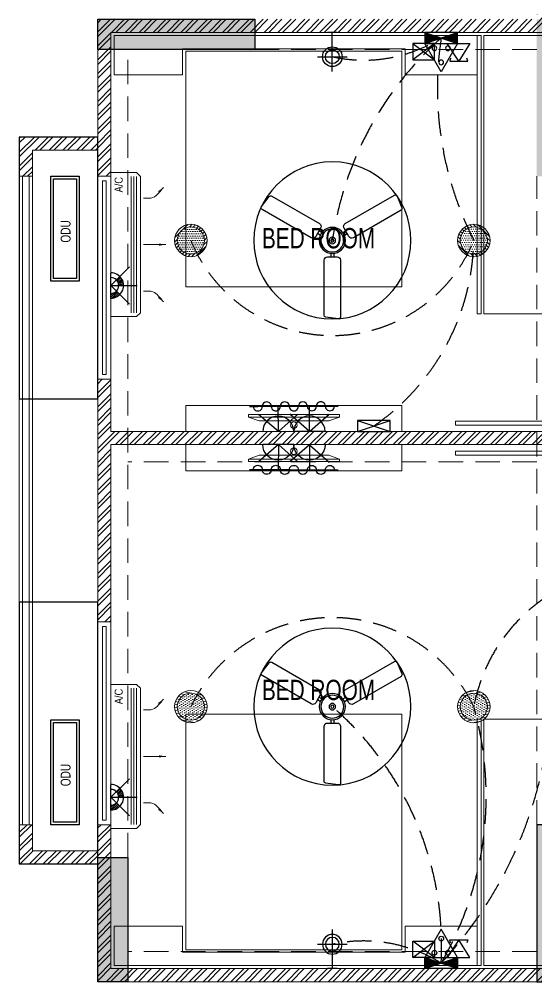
# Model space of a CAD drawing. Header units: inches. Extents: x 822859 to 1009930, y 496782 to 576896.
# Drawn here: x 825709 to 829662, y 504339 to 511693 of the extents above; entities that cross this region are included whole.
import ezdxf
from ezdxf.enums import TextEntityAlignment as Align

# ---------------------------------------------------------------- set-up
doc = ezdxf.new("R2010")
doc.units = ezdxf.units.IN
doc.header["$LTSCALE"] = 750
doc.header["$MEASUREMENT"] = 0
doc.linetypes.add('DASHED', pattern=[0.75, 0.5, -0.25])
doc.linetypes.add('HIDDEN', pattern=[0.375, 0.25, -0.125])
for name, color, linetype, lineweight in [('1 x 15 W green led dl', 84, 'Continuous', 5), ('COLUMN', 5, 'Continuous', 13), ('DOOR-MSA', 8, 'Continuous', 13), ('ELE-01-MSA', 8, 'Continuous', 18), ('ELE-03-MSA', 145, 'Continuous', 18), ('FURNITURE-MSA', 251, 'Continuous', 5), ('HVAC-HW UNIT', 1, 'Continuous', 13), ('S_B4_230x575', 10, 'HIDDEN', 20), ('S_C_ABOVE HP TO TOP', 5, 'Continuous', 30), ('TEXT DETAIL-MSA', 8, 'Continuous', 13), ('TEXT ROOM NAME-MSA', 8, 'Continuous', 13), ('WALL HATCH-MSA', 251, 'Continuous', 9), ('WALL-MSA', 11, 'Continuous', 18), ('WINDOW-MSA', 8, 'Continuous', 13)]:
    doc.layers.add(name, color=color, linetype=linetype, lineweight=lineweight)
for name, color, linetype in [('AC 2 MODULE SWITCH', 6, 'DASHED'), ('CS SHEET', 7, 'Continuous'), ('E-18 wall light point', 3, 'Continuous'), ('E-47 switch board', 1, 'Continuous'), ('E-49 5A plug point', 150, 'Continuous'), ('E-49a SB with 5A plug point', 5, 'Continuous'), ('E-51 15 A AC PLUG POINT', 6, 'Continuous'), ('E-55 telephone point', 6, 'Continuous'), ('E-56 television point', 4, 'Continuous'), ('ELE-02-MSA', 8, 'Continuous'), ("Emg-42 4' fan point", 30, 'Continuous'), ('PE-E-Electrical Control', 150, 'HIDDEN'), ('PROJ.', 7, 'Continuous'), ('R.C.C HATCH-MSA', 250, 'Continuous'), ('Switch Board', 72, 'Continuous')]:
    doc.layers.add(name, color=color, linetype=linetype)
doc.styles.add('125pt1.6', font='simplex.shx', dxfattribs={"width": 0.6, "height": 200})
doc.styles.add('Arial Narrow', font='swisscl.ttf', dxfattribs={"height": 150})
doc.styles.add('MtXpl_Swis721_LtCn_B', font='swisscl.ttf')
doc.styles.add('NARROW', font='ARIALN.TTF', dxfattribs={"height": 2.25})
doc.dimstyles.new('DIM_50', dxfattribs={"dimtxt": 200, "dimasz": 100, "dimexe": 25, "dimexo": 5, "dimgap": 25, "dimtad": 1, "dimdec": 0, "dimzin": 0, "dimdsep": 46, "dimtxsty": '125pt1.6', "dimblk": 'ARCHTICK', "dimcen": 0.09, "dimclrd": 8, "dimclre": 8, "dimclrt": 7, "dimaunit": 1, "dimadec": 4, "dimazin": 0, "dimtfac": 1, "dimtdec": 0, "dimtmove": 2, "dimatfit": 1, "dimfxl": 150, "dimfxlon": 1, "dimtolj": 1, "dimtzin": 0, "dimarcsym": 1})
pattern_1 = [(45, (-830625.7949530105, -554021.8564723087), (-53.03300858899107, 53.03300858899107), []), (45, (-830590.4396140105, -554021.8564723087), (-53.03300858899107, 53.03300858899107), [])]

# ---------------------------------------------------------------- blocks, each defined once
blk = doc.blocks.new('BLOCK-G & H TYPICAL COLOUMN')
at = {"layer": 'R.C.C HATCH-MSA'}
h = blk.add_hatch(color=256, dxfattribs=at)
h.dxf.hatch_style = 1
h.paths.add_polyline_path([(172697.6249360166, -104207.7528329584), (172688.5698179064, -104207.7528329584), (172688.5698179064, -104254.9969274466), (172697.6249360166, -104254.9969274466)])
h.paths.add_polyline_path([(172327.1249359938, -104207.7528329584), (172336.180054104, -104207.7528329584), (172336.180054104, -104254.9969274466), (172327.1249359938, -104254.9969274466)])
h.paths.add_polyline_path([(172819.8808415418, -104207.7528329583), (172819.8808415418, -104216.8079510685), (172867.1249360299, -104216.8079510685), (172867.1249360299, -104207.7528329583)])
h.paths.add_polyline_path([(172204.8690304988, -104207.7528329583), (172204.8690304988, -104216.8079510685), (172157.6249360106, -104216.8079510685), (172157.6249360106, -104207.7528329583)])
h.paths.add_polyline_path([(172561.1800541567, -104240.0638565823), (172552.1249360464, -104240.0638565823), (172552.1249360464, -104287.3079510705), (172561.1800541567, -104287.3079510705)])
h.paths.add_polyline_path([(172463.5698178838, -104240.0638565823), (172472.6249359941, -104240.0638565823), (172472.6249359941, -104287.3079510705), (172463.5698178838, -104287.3079510705)])
h.paths.add_polyline_path([(172177.8690304813, -104422.197714847), (172177.8690304813, -104431.2528329573), (172130.6249359932, -104431.2528329573), (172130.6249359932, -104422.197714847)])
h.paths.add_polyline_path([(172894.1249360164, -104422.1977148471), (172894.1249360164, -104431.2528329573), (172846.8808415282, -104431.2528329573), (172846.8808415282, -104422.1977148471)])
h.paths.add_polyline_path([(172336.1190304866, -104486.7528329576), (172336.1190304866, -104495.8079510678), (172288.8749359983, -104495.8079510678), (172288.8749359983, -104486.7528329576)])
h.paths.add_polyline_path([(172202.6190305268, -104543.7528329603), (172202.6190305268, -104552.8079510705), (172155.3749360387, -104552.8079510705), (172155.3749360387, -104543.7528329603)])
h.paths.add_polyline_path([(172822.1308415136, -104543.7528329603), (172822.1308415136, -104552.8079510705), (172869.3749360018, -104552.8079510705), (172869.3749360018, -104543.7528329603)])
h.paths.add_polyline_path([(172516.9024950754, -104495.8079510678), (172507.8473769651, -104495.8079510678), (172507.8473769651, -104448.5638565797), (172516.9024950754, -104448.5638565797)])
h.paths.add_polyline_path([(172697.6249360166, -104104.2528329573), (172688.5698179064, -104104.2528329573), (172688.5698179064, -104057.0087384692), (172697.6249360166, -104057.0087384692)])
h.paths.add_polyline_path([(172327.1249359938, -104104.2528329573), (172336.180054104, -104104.2528329573), (172336.180054104, -104057.0087384692), (172327.1249359938, -104057.0087384692)])
h.paths.add_polyline_path([(172819.8808415418, -104104.2528329574), (172819.8808415418, -104095.1977148471), (172867.1249360299, -104095.1977148471), (172867.1249360299, -104104.2528329574)])
h.paths.add_polyline_path([(172204.8690304988, -104104.2528329574), (172204.8690304988, -104095.1977148471), (172157.6249360106, -104095.1977148471), (172157.6249360106, -104104.2528329574)])
h.paths.add_polyline_path([(172561.1800541567, -104071.9418093334), (172552.1249360464, -104071.9418093334), (172552.1249360464, -104024.6977148452), (172561.1800541567, -104024.6977148452)])
h.paths.add_polyline_path([(172463.5698178838, -104071.9418093334), (172472.6249359941, -104071.9418093334), (172472.6249359941, -104024.6977148452), (172463.5698178838, -104024.6977148452)])
h.paths.add_polyline_path([(172177.8690304813, -103889.8079510687), (172177.8690304813, -103880.7528329584), (172130.6249359932, -103880.7528329584), (172130.6249359932, -103889.8079510687)])
h.paths.add_polyline_path([(172894.1249360164, -103889.8079510685), (172894.1249360164, -103880.7528329583), (172846.8808415282, -103880.7528329583), (172846.8808415282, -103889.8079510685)])
h.paths.add_polyline_path([(172336.1190304866, -103825.2528329581), (172336.1190304866, -103816.1977148479), (172288.8749359983, -103816.1977148479), (172288.8749359983, -103825.2528329581)])
h.paths.add_polyline_path([(172202.6190305268, -103768.2528329555), (172202.6190305268, -103759.1977148452), (172155.3749360387, -103759.1977148452), (172155.3749360387, -103768.2528329555)])
h.paths.add_polyline_path([(172822.1308415136, -103768.2528329555), (172822.1308415136, -103759.1977148452), (172869.3749360018, -103759.1977148452), (172869.3749360018, -103768.2528329555)])
h.paths.add_polyline_path([(172516.9024950754, -103816.1977148479), (172507.8473769651, -103816.1977148479), (172507.8473769651, -103863.441809336), (172516.9024950754, -103863.441809336)])
h.paths.add_polyline_path([(172548.3749360347, -103699.3079510652), (172548.3749360347, -103690.2528329549), (172595.6190305229, -103690.2528329549), (172595.6190305229, -103699.3079510652)])
h.paths.add_polyline_path([(172476.3749360059, -103699.3079510652), (172476.3749360059, -103690.2528329549), (172429.1308415178, -103690.2528329549), (172429.1308415178, -103699.3079510652)])
h.paths.add_polyline_path([(172726.819817903, -103612.3079510657), (172726.819817903, -103603.2528329554), (172774.0639123912, -103603.2528329554), (172774.0639123912, -103612.3079510657)])
h.paths.add_polyline_path([(172297.9300541067, -103612.3079510657), (172297.9300541067, -103603.2528329554), (172250.6859596185, -103603.2528329554), (172250.6859596185, -103612.3079510657)])
h.paths.add_polyline_path([(172920.3749360025, -103523.8079510667), (172920.3749360025, -103514.7528329565), (172857.563912381, -103514.7528329565), (172857.563912381, -103523.8079510667)])
h.paths.add_polyline_path([(172104.3749360071, -103523.8079510667), (172104.3749360071, -103514.7528329565), (172167.1859596288, -103514.7528329565), (172167.1859596288, -103523.8079510667)])
h.paths.add_polyline_path([(172476.3749360052, -103492.9418093329), (172467.3198178951, -103492.9418093329), (172467.3198178951, -103445.6977148447), (172476.3749360052, -103445.6977148447)])
h.paths.add_polyline_path([(172548.3749360044, -103492.9418093329), (172557.4300541146, -103492.9418093329), (172557.4300541146, -103445.6977148447), (172548.3749360044, -103445.6977148447)])
h.paths.add_polyline_path([(172663.4339911503, -103454.7528329549), (172759.4969832847, -103454.7528329549), (172759.4969832844, -103349.6977148449), (172663.4339911503, -103349.6977148452), (172663.4339911503, -103358.7528329554), (172750.4418651743, -103358.7528329552), (172750.4418651743, -103445.6977148447), (172663.4339911503, -103445.6977148447)])
h.paths.add_polyline_path([(172361.3158809021, -103454.7528329549), (172265.2528887678, -103454.7528329549), (172265.2528887681, -103349.6977148449), (172361.3158809021, -103349.6977148452), (172361.3158809021, -103358.7528329554), (172274.3080068782, -103358.7528329552), (172274.3080068779, -103445.6977148447), (172361.3158809021, -103445.6977148447)])
h.paths.add_polyline_path([(172428.3749359986, -103358.7528329554), (172419.3198178884, -103358.7528329554), (172419.3198178884, -103311.5087384672), (172428.3749359986, -103311.5087384672)])
h.paths.add_polyline_path([(172428.3749359982, -103132.7432900417), (172419.3198178881, -103132.7432900417), (172419.3198178881, -103179.98738453), (172428.3749359982, -103179.98738453)])
h.paths.add_polyline_path([(172151.6190304871, -103286.7528329534), (172151.6190304871, -103277.6977148432), (172104.3749359988, -103277.6977148432), (172104.3749359988, -103286.7528329534)])
h.paths.add_polyline_path([(172245.430054118, -103162.7370849218), (172245.430054118, -103153.6819668115), (172198.1859596298, -103153.6819668115), (172198.1859596298, -103162.7370849218)])
h.paths.add_polyline_path([(172428.3749359986, -103021.2528329547), (172419.3198178884, -103021.2528329547), (172419.3198178884, -103068.4969274429), (172428.3749359986, -103068.4969274429)])
h.paths.add_polyline_path([(172245.430054118, -102997.2528329547), (172236.3749360079, -102997.2528329547), (172236.3749360079, -103044.4969274428), (172245.430054118, -103044.4969274428)])
h.paths.add_polyline_path([(172104.3749360045, -102997.2528329526), (172104.3749360045, -103006.3079510629), (172151.6190304926, -103006.3079510629), (172151.6190304926, -102997.2528329526)])
h.paths.add_polyline_path([(172596.3749360134, -103358.7528329554), (172605.4300541236, -103358.7528329554), (172605.4300541236, -103311.5087384672), (172596.3749360134, -103311.5087384672)])
h.paths.add_polyline_path([(172596.3749360137, -103132.7432900417), (172605.430054124, -103132.7432900417), (172605.430054124, -103179.98738453), (172596.3749360137, -103179.98738453)])
h.paths.add_polyline_path([(172873.130841525, -103286.7528329534), (172873.130841525, -103277.6977148432), (172920.3749360132, -103277.6977148432), (172920.3749360132, -103286.7528329534)])
h.paths.add_polyline_path([(172779.319817894, -103162.7370849218), (172779.319817894, -103153.6819668115), (172826.5639123822, -103153.6819668115), (172826.5639123822, -103162.7370849218)])
h.paths.add_polyline_path([(172596.3749360134, -103021.2528329547), (172605.4300541236, -103021.2528329547), (172605.4300541236, -103068.4969274429), (172596.3749360134, -103068.4969274429)])
h.paths.add_polyline_path([(172779.319817894, -102997.2528329547), (172788.3749360043, -102997.2528329547), (172788.3749360043, -103044.4969274428), (172779.319817894, -103044.4969274428)])
h.paths.add_polyline_path([(172920.3749360087, -102997.2528329506), (172920.3749360087, -103006.3079510607), (172873.1308415205, -103006.3079510607), (172873.1308415205, -102997.2528329506)])
h.paths.add_polyline_path([(172548.3749360347, -104612.6977148505), (172548.3749360347, -104621.7528329608), (172595.6190305229, -104621.7528329608), (172595.6190305229, -104612.6977148505)])
h.paths.add_polyline_path([(172476.3749360059, -104612.6977148505), (172476.3749360059, -104621.7528329608), (172429.1308415178, -104621.7528329608), (172429.1308415178, -104612.6977148505)])
h.paths.add_polyline_path([(172297.9300541067, -104699.69771485), (172297.9300541067, -104708.7528329603), (172250.6859596185, -104708.7528329603), (172250.6859596185, -104699.69771485)])
h.paths.add_polyline_path([(172104.3749360071, -104788.197714849), (172104.3749360071, -104797.2528329593), (172167.1859596288, -104797.2528329593), (172167.1859596288, -104788.197714849)])
h.paths.add_polyline_path([(172726.819817903, -104699.69771485), (172726.819817903, -104708.7528329603), (172774.0639123912, -104708.7528329603), (172774.0639123912, -104699.69771485)])
h.paths.add_polyline_path([(172920.3749360025, -104788.197714849), (172920.3749360025, -104797.2528329593), (172857.563912381, -104797.2528329593), (172857.563912381, -104788.197714849)])
h.paths.add_polyline_path([(172476.3749360052, -104819.0638565828), (172467.3198178951, -104819.0638565828), (172467.3198178951, -104866.307951071), (172476.3749360052, -104866.307951071)])
h.paths.add_polyline_path([(172548.3749360044, -104819.0638565828), (172557.4300541146, -104819.0638565828), (172557.4300541146, -104866.307951071), (172548.3749360044, -104866.307951071)])
h.paths.add_polyline_path([(172663.4339911443, -104857.25283296), (172759.4969832786, -104857.25283296), (172759.4969832783, -104962.30795107), (172663.4339911443, -104962.3079510698), (172663.4339911443, -104953.2528329596), (172750.4418651682, -104953.2528329597), (172750.4418651682, -104866.3079510703), (172663.4339911443, -104866.3079510703)])
h.paths.add_polyline_path([(172361.3158808757, -104857.2528329608), (172265.2528887414, -104857.2528329608), (172265.2528887417, -104962.3079510708), (172361.3158808757, -104962.3079510706), (172361.3158808757, -104953.2528329603), (172274.3080068518, -104953.2528329605), (172274.3080068516, -104866.307951071), (172361.3158808757, -104866.307951071)])
h.paths.add_polyline_path([(172428.3749359986, -104953.2528329603), (172419.3198178884, -104953.2528329603), (172419.3198178884, -105000.4969274485), (172428.3749359986, -105000.4969274485)])
h.paths.add_polyline_path([(172428.3749361737, -105178.3079510783), (172419.3198180636, -105178.3079510783), (172419.3198180636, -105131.0638565902), (172428.3749361737, -105131.0638565902)])
h.paths.add_polyline_path([(172151.6190304871, -105025.2528329623), (172151.6190304871, -105034.3079510725), (172104.3749359988, -105034.3079510725), (172104.3749359988, -105025.2528329623)])
h.paths.add_polyline_path([(172245.4300541173, -105072.4969274527), (172236.3749360071, -105072.4969274527), (172236.3749360071, -105025.2528329645), (172245.4300541173, -105025.2528329645)])
h.paths.add_polyline_path([(172428.3749359986, -105290.752832961), (172419.3198178884, -105290.752832961), (172419.3198178884, -105243.5087384727), (172428.3749359986, -105243.5087384727)])
h.paths.add_polyline_path([(172245.430054118, -105314.752832961), (172236.3749360079, -105314.752832961), (172236.3749360079, -105267.5087384729), (172245.430054118, -105267.5087384729)])
h.paths.add_polyline_path([(172104.3749360043, -105277.351258164), (172113.4300541147, -105277.351258164), (172113.4300541147, -105314.7528329632), (172104.3749360043, -105314.7528329632)])
h.paths.add_polyline_path([(172596.3749360134, -104953.2528329603), (172605.4300541236, -104953.2528329603), (172605.4300541236, -105000.4969274485), (172596.3749360134, -105000.4969274485)])
h.paths.add_polyline_path([(172596.3749361892, -105178.3079510783), (172605.4300542996, -105178.3079510783), (172605.4300542996, -105131.0638565902), (172596.3749361892, -105131.0638565902)])
h.paths.add_polyline_path([(172873.130841525, -105025.2528329623), (172873.130841525, -105034.3079510725), (172920.3749360132, -105034.3079510725), (172920.3749360132, -105025.2528329623)])
h.paths.add_polyline_path([(172788.3749360057, -105025.2528329646), (172779.3198178955, -105025.2528329646), (172779.3198178955, -105072.4969274528), (172788.3749360057, -105072.4969274528)])
h.paths.add_polyline_path([(172596.3749360134, -105290.752832961), (172605.4300541236, -105290.752832961), (172605.4300541236, -105243.5087384727), (172596.3749360134, -105243.5087384727)])
h.paths.add_polyline_path([(172779.319817894, -105314.752832961), (172788.3749360043, -105314.752832961), (172788.3749360043, -105267.5087384729), (172779.319817894, -105267.5087384729)])
h.paths.add_polyline_path([(172911.3198178983, -105314.7528329632), (172920.3749360085, -105314.7528329632), (172920.3749360085, -105277.351258164), (172911.3198178983, -105277.351258164)])
h.paths.add_polyline_path([(172688.6308415541, -104486.7528329576), (172688.6308415541, -104495.8079510678), (172735.8749360421, -104495.8079510678), (172735.8749360421, -104486.7528329576)])
h.paths.add_polyline_path([(172688.6308415541, -103825.2528329581), (172688.6308415541, -103816.1977148479), (172735.8749360421, -103816.1977148479), (172735.8749360421, -103825.2528329581)])
at = {"layer": 'COLUMN'}
for points in [[(172151.6190304871, -105025.2528329623), (172151.6190304871, -105034.3079510725), (172104.3749359988, -105034.3079510725), (172104.3749359988, -105025.2528329623)], [(172104.3749360043, -105277.351258164), (172113.4300541147, -105277.351258164), (172113.4300541147, -105314.7528329632), (172104.3749360043, -105314.7528329632)]]:
    blk.add_lwpolyline(points, close=True, dxfattribs=at)
blk = doc.blocks.new('A$C16cd5f5f')
at = {"layer": 'WINDOW-MSA', "ltscale": 5000}
for points in [[(50, 50.00000000372529), (50, 850.0000000037253), (80, 850.0000000037253), (80, 50.00000000372529)], [(0, 3.725290298461914e-09), (50, 3.725290298461914e-09), (50, 100.0000000037253), (0, 100.0000000037253)], [(900, 3.725290298461914e-09), (850, 3.725290298461914e-09), (850, 100.0000000037253), (900, 100.0000000037253)]]:
    blk.add_lwpolyline(points, close=True, dxfattribs=at)
at = {"layer": 'WINDOW-MSA', "linetype": 'HIDDEN', "elevation": 1.790260628104108e-10}
blk.add_lwpolyline([(50, 100.0000000037253), (850, 100.0000000037253)], dxfattribs=at)
at = {"layer": 'WINDOW-MSA', "linetype": 'HIDDEN'}
blk.add_lwpolyline([(50, 3.725290298461914e-09), (850, 3.725290298461914e-09)], dxfattribs=at)
blk = doc.blocks.new('A$Cbea8c011')
at = {"layer": 'ELE-02-MSA', "elevation": -2.30484048271874e-08}
for points in [[(400, -108.3098028954118), (-400, -108.3098028952954), (-399.9999999997672, 108.3098028973909), (400.0000000002328, 108.3098028972745)], [(380, -88.30980289541185), (-380, -88.30980289529543), (-379.9999999997672, 88.30980289739091), (380.0000000002328, 88.3098028972745)]]:
    blk.add_lwpolyline(points, close=True, dxfattribs=at)
at = {"layer": 'TEXT DETAIL-MSA', "style": 'Arial Narrow'}
blk.add_text('ODU', height=75, dxfattribs=at).set_placement((-106.3895947856363, -41.51758340187371, -1.764110638557752e-07))
blk = doc.blocks.new('G$C7997B730')
at = {"layer": 'FURNITURE-MSA'}
for p, q in [((36.00000000000273, 1324.910125177354, -3.06885164186634e-09), (2.728484105318785e-12, 1324.910125177354, -3.06885164186634e-09)), ((2.728484105318785e-12, 1324.910125177354, -3.06885164186634e-09), (0, 4.656612873077393e-10, -3.06885164186634e-09)), ((36.00000000000273, 1324.910125177354, -3.06885164186634e-09), (2.728484105318785e-12, 1324.910125177354, -3.06885164186634e-09)), ((92.70469768826206, 1168.775304066483, -3.06885164186634e-09), (36.00000000000273, 1324.910125177354, -3.06885164186634e-09)), ((36, 4.656612873077393e-10, -3.06885164186634e-09), (36.00000000000273, 1324.910125177354, -3.06885164186634e-09)), ((92.70469768826206, 1168.775304066483, -3.06885164186634e-09), (36.00000000000273, 1324.910125177354, -3.06885164186634e-09)), ((92.70469768825978, 156.1348211136644, -3.06885164186634e-09), (92.70469768826206, 1168.775304066483, -3.06885164186634e-09)), ((92.70469768825978, 156.1348211108705, -3.06885164186634e-09), (36, 0, -3.06885164186634e-09)), ((36, 0, -3.06885164186634e-09), (0, 0, -3.06885164186634e-09))]:
    blk.add_line(p, q, dxfattribs=at)
blk = doc.blocks.new('A$Caebde61c')
at = {"layer": 'FURNITURE-MSA'}
for points in [[(647.7999923240859, -51736.19997249742), (2347.799988096813, -51736.19997297053), (2347.799988013925, -51936.19997296866), (2897.799992232816, -51936.20000050135), (2897.799992359476, -51636.20000081055), (124.9999626888894, -51636.19997341104), (125.0000374927185, -51936.19989180553), (647.8000671698246, -51936.1998908025)], [(2927.799991468899, -53761.20000097959), (2927.799992358545, -51636.20000082266), (2897.799992359476, -51636.20000081055), (2897.799991468899, -53761.20000097959)], [(3457.799991468899, -53761.20000097959), (3457.799992359476, -51636.20000104245), (2947.799992359476, -51636.20000083104), (2947.799991468899, -53761.20000097959)], [(2322.799988088431, -51756.19997415424), (2322.79999579885, -53556.19997416169), (672.8000000261236, -53556.19997352466), (672.7999923166353, -51756.19997351349)], [(672.7999996508006, -54461.20000031323), (672.7999996508006, -54661.20000038773), (2322.79999579885, -54661.20000038773), (2322.79999579885, -54461.20000031323)], [(672.7999996508006, -54961.20000164642), (672.7999996508006, -54761.20000157191), (2322.79999579885, -54761.20000157191), (2322.79999579885, -54961.20000164642)], [(2322.799988252344, -58619.50002766249), (2322.799995962763, -56819.50002765504), (672.8000001900364, -56819.50002829207), (672.7999924805481, -58619.50002830324)], [(2927.799991238164, -56859.68479783053), (2927.79999212781, -58739.50000099384), (2897.799992128741, -58739.50000100594), (2897.799991238164, -56859.68479783053)], [(3457.799991238164, -56859.68479783053), (3457.799992128741, -58739.50000077405), (2947.799992128741, -58739.50000098546), (2947.799991238164, -56859.68479783053)], [(647.7999924879987, -58639.50002931932), (2347.799988260726, -58639.5000288462), (2347.799988177838, -58439.50002884807), (2897.799992396729, -58439.50000131538), (2897.799992523389, -58739.50000100618), (124.9999628525693, -58739.50002840569), (125.0000376563985, -58439.5001100112), (647.8000673337374, -58439.50011101423)]]:
    blk.add_lwpolyline(points, close=True, dxfattribs=at)
for centre in [(1497.799997689668, -54612.14938968548, -5.981761117365899e-08), (1497.799997689668, -54810.25061227416, -5.981761117365899e-08)]:
    blk.add_circle(centre, 25, dxfattribs=at)
at = {"layer": 'FURNITURE-MSA', "yscale": 0.5248800000000006, "rotation": 270}
for p, xscale, zscale in [((1150.090584436897, -54531.46012879198, -5.820683232387618e-08), 0.5248800000000006, 0.5248800000000006), ((1150.090584436897, -54890.93987316766, -5.820683232387618e-08), -0.5248800000000006, 0.5248800000000005)]:
    blk.add_blockref('G$C7997B730', p, dxfattribs=dict(at, xscale=xscale, zscale=zscale))
blk = doc.blocks.new('DRHASHGSDG')
at = {"layer": 'WALL HATCH-MSA'}
h = blk.add_hatch(dxfattribs=at)
h.set_pattern_fill('ANSI32', color=256, scale=200)
h.set_pattern_definition(pattern_1)
h.paths.add_polyline_path([(-4316.300001017516, -43529.10000016063), (-4316.300000203075, -42329.10000015993), (-963.5000003303867, -42329.10000013013), (-963.5000003303867, -42230.3000001061), (-733.5000003303867, -42230.3000001061), (-733.5000003303867, -44579.10000015993), (-833.5000003303867, -44579.10000015993), (-833.5000003303867, -42429.10000015993), (-4216.300000400981, -42429.10000015993), (-4216.300001017516, -43529.1000001604)])
h = blk.add_hatch(dxfattribs=at)
h.set_pattern_fill('ANSI32', color=256, scale=200)
h.set_pattern_definition(pattern_1)
h.paths.add_polyline_path([(-4916.300001074211, -43529.10000015993), (-4916.300001025898, -43229.10000015993), (-4316.300001025898, -43229.10000015993), (-4316.300001041964, -43329.10000015993), (-4816.300001041964, -43329.10000015993), (-4816.300001074211, -43529.10000015993)])
h = blk.add_hatch(dxfattribs=at)
h.set_pattern_fill('ANSI32', color=256, scale=200)
h.set_pattern_definition(pattern_1)
h.paths.add_polyline_path([(-4316.3000001451, -46932.40000017325), (-4316.300000400282, -45079.10000015621), (-4216.300000400282, -45079.10000015621), (-4216.300000400981, -45479.10000015993), (-733.5000003303867, -45479.10000015993), (-733.5000003303867, -45579.10000015993), (-4216.300000400981, -45579.10000015993), (-4216.300000401447, -46932.40000017325)])
h = blk.add_hatch(dxfattribs=at)
h.set_pattern_fill('ANSI32', color=256, scale=200)
h.set_pattern_definition(pattern_1)
h.paths.add_polyline_path([(-4316.300000492018, -49682.40000017697), (-4316.300000117393, -48482.40000017697), (-4216.300000117393, -48482.40000017697), (-4216.300000400981, -49582.40000017697), (-833.5000003303867, -49582.40000017697), (-833.5000003303867, -47607.40000017697), (-733.5000003303867, -47607.40000017697), (-733.5000003303867, -49682.40000017697)])
h = blk.add_hatch(dxfattribs=at)
h.set_pattern_fill('ANSI32', color=256, scale=200)
h.set_pattern_definition(pattern_1)
h.paths.add_polyline_path([(-4916.300001074211, -48482.40000017697), (-4916.300001025898, -48782.40000017697), (-4316.300001025898, -48782.40000017697), (-4316.300001041964, -48682.40000017697), (-4816.300001041964, -48682.40000017697), (-4816.300001074211, -48482.40000017697)])
at = {"layer": 'ELE-01-MSA', "lineweight": 0}
for p, q in [((-4891.300001073978, -43529.10000016005), (-4891.300001073978, -48482.40000017709)), ((-4841.300001073978, -43529.10000016005), (-4841.300001073978, -48482.40000017709))]:
    blk.add_line(p, q, dxfattribs=at)
at = {"layer": 'ELE-03-MSA', "lineweight": 0}
for p, q in [((-4916.300001073978, -43529.10000016005), (-4916.300001073978, -48482.40000017709)), ((-4816.300001073978, -43529.10000016005), (-4816.300001073978, -48482.40000017709))]:
    blk.add_line(p, q, dxfattribs=at)
at = {"layer": 'WALL-MSA', "linetype": 'ByBlock'}
for p, q in [((-4316.300001017516, -43529.10000016063), (-4316.300000203075, -42329.10000015993)), ((-4216.300001017516, -43529.1000001604), (-4216.300000400981, -42429.10000015993)), ((-4216.300001017516, -43529.1000001604), (-4316.300001017516, -43529.10000016063)), ((-4316.3000001451, -46932.40000017325), (-4316.300000400282, -45079.10000015621)), ((-4216.300000400282, -45079.10000015621), (-4316.300000400282, -45079.10000015621)), ((-4216.300000400981, -45479.10000016016), (-4216.300000400282, -45079.10000015621)), ((-4216.300000401447, -46932.40000017325), (-4216.300000400981, -45579.10000015993)), ((-4216.300000401447, -46932.40000017325), (-4316.300000401679, -46932.40000017325)), ((-4316.300000492018, -49682.40000017697), (-4316.300000117393, -48482.40000017697)), ((-4216.300000117393, -48482.40000017697), (-4316.300000117393, -48482.40000017697)), ((-4216.300000400981, -49582.40000022796), (-4216.300000117393, -48482.40000017697))]:
    blk.add_line(p, q, dxfattribs=at)
at = {"layer": 'WALL-MSA'}
for p, q in [((-4216.300000400981, -42429.10000015993), (-833.5000003303867, -42429.10000015993)), ((-4216.300000400981, -45479.10000015993), (-733.5000003303867, -45479.10000015993)), ((-4216.300000400981, -45579.10000015993), (-733.5000003303867, -45579.10000015993)), ((-833.5000003303867, -49582.40000017697), (-4216.300000400981, -49582.40000017697)), ((-733.5000003303867, -49682.40000017697), (-4316.300000492018, -49682.40000017697))]:
    blk.add_line(p, q, dxfattribs=at)
at = {"layer": 'WALL-MSA', "linetype": 'ByBlock'}
for points in [[(-4916.300001025898, -43229.10000015993), (-4916.300001074211, -43529.10000015993), (-4816.300001074211, -43529.10000015993), (-4816.300001041964, -43329.10000015993), (-4316.300001041964, -43329.10000015993), (-4316.300001025898, -43229.10000015993)], [(-4916.300001025898, -48782.40000017697), (-4916.300001074211, -48482.40000017697), (-4816.300001074211, -48482.40000017697), (-4816.300001041964, -48682.40000017697), (-4316.300001041964, -48682.40000017697), (-4316.300001025898, -48782.40000017697)]]:
    blk.add_lwpolyline(points, close=True, dxfattribs=at)
at = {"layer": 'WINDOW-MSA'}
for p, q in [((-4316.300000400515, -45079.10000015993), (-4316.300001041964, -43529.10000015993)), ((-4216.300001017516, -43529.1000001604), (-4216.300000400282, -45079.10000015993)), ((-4316.3000001451, -46932.40000017721), (-4316.30000014184, -48482.40000017744)), ((-4216.300000117393, -48482.40000017697), (-4216.300000144867, -46932.40000017697))]:
    blk.add_line(p, q, dxfattribs=at)
for points in [[(-4251.30000040005, -45044.10000015993), (-4251.300001017982, -43564.10000015993), (-4281.300001041731, -43564.1000001597), (-4281.300000400282, -45044.10000015993)], [(-4251.300000144634, -46967.40000017697), (-4251.300000117859, -48447.40000017697), (-4281.300000141608, -48447.40000017697), (-4281.3000001451, -46967.40000017697)]]:
    blk.add_lwpolyline(points, close=True, dxfattribs=at)
at = {"rotation": 90.00000000000001}
for p in [(-4566.300001998898, -43929.10000016005, 2.30484048271874e-08), (-4566.300001998898, -48082.40000017732, 2.30484048271874e-08)]:
    blk.add_blockref('A$Cbea8c011', p, dxfattribs=at)
at = {"layer": 'COLUMN', "xscale": 25.4, "yscale": 25.4, "zscale": 25.4}
blk.add_blockref('BLOCK-G & H TYPICAL COLOUMN', (-4375767.423375005, 2625312.321957068), dxfattribs=at)
at = {"layer": 'DOOR-MSA', "rotation": 90.00000000000001}
blk.add_blockref('A$C16cd5f5f', (-733.5000003303867, -45479.10000015993, 1.170125494978926e-07), dxfattribs=at)
at = {"layer": 'DOOR-MSA', "extrusion": (-5.739718509874445e-42, 1.292469707114104e-26, -1), "zscale": -1, "rotation": 270}
blk.add_blockref('A$C16cd5f5f', (733.5000003301539, -45579.10000015993), dxfattribs=at)
at = {"layer": 'FURNITURE-MSA'}
blk.add_blockref('A$Caebde61c', (-4316.300000492018, 9182.100000073202), dxfattribs=at)
at = {"layer": 'TEXT ROOM NAME-MSA', "lineweight": 0, "style": 'MtXpl_Swis721_LtCn_B'}
for p in [(-3062.76708633313, -44079.18352058972), (-3062.76708633313, -47530.46661064634)]:
    blk.add_text('BED ROOM', height=155, dxfattribs=at).set_placement(p)
blk = doc.blocks.new('C-230x1200')
at = {"layer": 'S_C_ABOVE HP TO TOP'}
h = blk.add_hatch(color=250, dxfattribs=at)
h.dxf.hatch_style = 1
h.paths.add_polyline_path([(-230, 1199.999999999534), (-230, 0), (0, 0), (0, 1199.999999999534)])
at = {"layer": 'S_C_ABOVE HP TO TOP', "color": 8}
blk.add_lwpolyline([(0, 1199.999999999534), (-230, 1199.999999999534), (-230, 0), (0, 0)], close=True, dxfattribs=at)
blk = doc.blocks.new('zw$A6E')
at = {"layer": 'S_C_ABOVE HP TO TOP'}
h = blk.add_hatch(color=250, dxfattribs=at)
h.dxf.hatch_style = 1
h.paths.add_polyline_path([(-16410.10000116173, -48732.39999013091), (-16410.10000116173, -49682.39999013091), (-16180.10000116173, -49682.39999013091), (-16180.10000116173, -48732.39999013091)])
at = {"layer": 'PROJ.', "color": 150}
for points in [[(-16410.10000545249, -43229.10000051997), (-17010.10000631589, -43229.10000051997), (-17010.10000631589, -45229.10000422291), (-16410.10000545249, -45229.10000422291)], [(-16410.10000583589, -46782.39999683411), (-17010.10000669929, -46782.39999683411), (-17010.10000669929, -48782.40000053705), (-16410.10000583589, -48782.40000053705)]]:
    blk.add_lwpolyline(points, close=True, dxfattribs=at)
at = {"layer": 'S_B4_230x575', "color": 8}
for p, q in [((-16410.10000564255, -48732.39999013091), (-16410.10000564255, -42559.0999904878)), ((-16180.10000564255, -48732.39999013091), (-16180.10000564255, -42559.0999904878)), ((-13057.30000557196, -42559.0999904878), (-15210.10000564302, -42559.10000059102)), ((-13057.30000557218, -48482.40000060806), (-13057.30000557187, -43529.10000059009)), ((-13057.30000557195, -45479.0999904878), (-16180.10000564279, -45479.0999904878)), ((-13057.30000557196, -45709.09999048783), (-16180.10000564255, -45709.0999904878)), ((-13057.30000557196, -49452.39999050484), (-16180.10000564255, -49452.39999050484)), ((-12827.30000561177, -49682.39999050484), (-16180.10000116173, -49682.40000053705))]:
    blk.add_line(p, q, dxfattribs=at)
at = {"layer": 'S_C_ABOVE HP TO TOP'}
blk.add_lwpolyline([(-16410.10000116173, -48732.39999013091), (-16180.10000116173, -48732.39999013091), (-16180.10000116173, -49682.39999013091), (-16410.10000116173, -49682.39999013091)], close=True, dxfattribs=at)
at = {"layer": 'S_C_ABOVE HP TO TOP', "xscale": -1, "rotation": 270}
blk.add_blockref('C-230x1200', (-16410.10000564255, -42329.10000059102), dxfattribs=at)
at = {"layer": 'S_C_ABOVE HP TO TOP'}
blk.add_blockref('C-230x1200', (-12827.30000557196, -49682.40000060759), dxfattribs=at)
blk = doc.blocks.new('F12')
at = {"color": 7}
for p, q in [((-0.1148937850110911, 0.9933777821985929), (-0.1148937850110911, 1.25)), ((0.1148937850110911, 0.9933777821985929), (0.1148937850110911, 1.25)), ((-0.917737287444538, -0.397187954542801), (-1.139978647236034, -0.5254990634434762)), ((-0.8028435024334613, -0.5961898276559054), (-1.025084862224957, -0.7245009365565807)), ((0.8028435024335179, -0.5961898276558486), (1.025084862225011, -0.7245009365565807)), ((0.9177372874446516, -0.3971879545427441), (1.139978647236145, -0.5254990634434762))]:
    blk.add_line(p, q, dxfattribs=at)
for points in [[(-0.3750000000000142, 1.25), (0.375, 1.25, 0.4142135623730969), (0.625, 1.5), (0.6249999999999716, 5.831168364124207, 0.4530941053017606), (0.4554210711669671, 5.979885093330267), (-0.4945789288330218, 5.854815220622128, 0.3763733489130322), (-0.625, 5.706098491416071), (-0.625, 1.5, 0.4142135623730951)], [(-0.8950317547304392, -0.9497595264192), (-1.270031754730495, -0.3002404735808568, 0.4142135623730969), (-1.611538105676629, -0.2087341226347803), (-5.362439937075634, -2.374318304696884, 0.4530941053017606), (-5.406442938119311, -2.595536329615865), (-4.823129251105966, -3.355725526856986, 0.3763733489130322), (-4.62912625006237, -3.39431512307334), (-0.9865381056765729, -1.291265877365332, 0.4142135623730951)], [(1.270031754730553, -0.3002404735808568), (0.8950317547305531, -0.9497595264192, 0.4142135623730969), (0.9865381056766864, -1.291265877365274), (4.737439937075801, -3.45685005942738, 0.4530941053017606), (4.951021866952427, -3.384348763714455), (5.317708179939129, -2.499089693765199, 0.3763733489130322), (5.25412625006237, -2.311783368342787), (1.611538105676686, -0.2087341226347235, 0.4142135623730951)]]:
    blk.add_lwpolyline(points, format="xyb", close=True, dxfattribs=at)
for radius in [6, 1, 0.25]:
    blk.add_circle((0, 0), radius)
for radius in [0.875, 0.125]:
    blk.add_circle((0, 0), radius, dxfattribs=at)
blk = doc.blocks.new('_ArchTick')
at = {"color": 0, "linetype": 'ByBlock', "const_width": 0.15}
blk.add_lwpolyline([(-0.5, -0.5), (0.5, 0.5)], dxfattribs=at)
blk = doc.blocks.new('P-01')
for p, q in [((-0.5, 0), (-0.5, 3.093603063278981)), ((-0.5, -1.706e-13), (-2.905927566438533, 2.11525017596051)), ((-0.5, -1.706e-13), (1.905927566438533, 2.11525017596051)), ((1.40514354851598, 1.705e-13), (-2.40514354851598, -5.116e-13))]:
    blk.add_line(p, q)
blk.add_arc((-0.5000000000002438, -0.0009731452405412), 1.905143797056969, 0.0292666189590579, 179.9707333810629)
blk = doc.blocks.new('A$C39A77DF2')
at = {"layer": 'E-49 5A plug point', "xscale": -62.36633987703786, "yscale": 62.36633987703786, "zscale": 79.20525164419156, "rotation": 270}
blk.add_blockref('P-01', (0.0054253414273262, 31.18934083124623), dxfattribs=at)
blk = doc.blocks.new('TV-02')
at = {"const_width": 0.1710034750050476}
blk.add_lwpolyline([(4.51604574566832, 2.710549e-10), (-6.360316513166822, -3.818172e-10)], dxfattribs=at)
at = {"ltscale": 100}
for centre, major_axis, ratio, start_param, end_param in [((-5.335046902555357, -3.202383e-10), (0.3900499574654306, 0.3900499574654306), 0.9999999999998445, 5.497787143842062, 8.639379797431856), ((-3.128591143152398, -1.877976e-10), (0.3900499574654351, 0.3900499574654351), 0.9999999999999084, 5.497787143842089, 8.639379797431888), ((-0.9221353837492512, -5.53569e-11), (0.3900499574654351, 0.3900499574654351), 0.9999999999999084, 5.497787143842089, 8.639379797431888), ((0.1810924959482887, 1.08878e-11), (0.3900499574654563, 0.3900499574654563), 0.9999999999997994, 2.356194490252331, 5.497787143842128), ((1.284320375653704, 7.70839e-11), (-0.3900499574654596, 0.3900499574654601), 0.9999999999999579, 3.926990817047264, 7.068583470637058), ((2.387548255351338, 1.433286e-10), (0.3900499574654563, 0.3900499574654563), 0.9999999999997994, 2.356194490252331, 5.497787143842128), ((3.490776135056659, 2.095246e-10), (-0.3900499574654596, 0.3900499574654601), 0.9999999999999579, 3.926990817047264, 7.068583470637058), ((-4.231819022849845, -2.540423e-10), (0.3900499574654306, 0.3900499574654306), 0.9999999999998445, 2.356194490252268, 5.497787143842062), ((-2.025363263446889, -1.216016e-10), (-0.390049957465428, 0.3900499574654284), 0.9999999999998561, 0.7853981634575224, 3.926990817047314)]:
    blk.add_ellipse(centre, major_axis=major_axis, ratio=ratio, start_param=start_param, end_param=end_param, dxfattribs=at)
blk = doc.blocks.new('A$C4D7A2C8D')
blk.add_lwpolyline([(3.999999952502548, -1.680545699499542), (-6.000000047497451, -1.680545699499542), (-6.000000047497451, 1.68054565064085), (3.999999952502548, 1.68054565064085)], close=True)
for points in [[(3.999999952502548, 1.68054565064085), (-6.000000047497451, -1.680545699499542)], [(3.999999952502548, -1.680545699499542), (-6.000000047497451, 1.68054565064085)]]:
    blk.add_lwpolyline(points)
blk = doc.blocks.new('WL-01')
for points in [[(-3.566735446099649, 2.175613036946983), (-3.566735446187911, -2.175613036946983)], [(-5.742348480216117, 4.77102e-11), (0, -7.752900000000001e-11)], [(0, -0.7224854550759199), (0, 0.7224854550759199)]]:
    blk.add_lwpolyline(points)
for radius in [1.440608631620299, 1.006828888533137]:
    blk.add_circle((-3.566735446143671, 2.711e-13), radius)
blk = doc.blocks.new('P ONB-01')
at = {"ltscale": 0.4}
blk.add_lwpolyline([(1.809045286827313, 0), (0, 3.133358349977924), (-1.809045286827313, 0)], close=True, dxfattribs=at)
for centre in [(0, 2.088905566651928), (-0.7458839900699559, 0.5222263916629686), (0.7458839900699559, 0.5222263916629686)]:
    blk.add_circle(centre, 0.2591411692787637, dxfattribs=at)
blk = doc.blocks.new('TP-01')
for p, q in [((0.0128319948439639, 3.044594292145688), (-1.944950261025153, -4.30305e-11)), ((-1.531179254330365, 3.044594292111185), (1.556843244018294, 3.044594292180022)), ((-1.390499639816764, 2.50780381267566), (-1.531179254330365, 3.044594292111185)), ((1.944950261025153, 4.30305e-11), (0.0128319948439639, 3.044594292145688)), ((1.556843244018294, 3.044594292180022), (1.383159471860949, 2.517556608468451)), ((-1.944950261025153, -4.30305e-11), (1.944950261025153, 4.30305e-11))]:
    blk.add_line(p, q)
blk = doc.blocks.new('AC SWITCH')
at = {"layer": 'AC 2 MODULE SWITCH', "color": 5, "linetype": 'ByBlock'}
for p, q in [((0, 2.954122726980131), (4.5, -2.954122726980131)), ((0, -2.954122726980131), (4.5, 2.954122726980131))]:
    blk.add_line(p, q, dxfattribs=at)
blk.add_lwpolyline([(0, 2.954122726980131), (4.5, 2.954122726980131), (4.5, -2.954122726980131), (0, -2.954122726980131)], close=True, dxfattribs=at)
blk = doc.blocks.new('6tyyyy4')
at = {"layer": 'Switch Board'}
h = blk.add_hatch(dxfattribs=at)
h.set_pattern_fill('ANSI31', color=1, scale=2.670620587978884)
h.set_pattern_definition([(44.99999999999999, (-0.0746449619370826, -0.5860445842632659), (-0.2360517409670345, 0.2360517409670345), [])])
h.paths.add_polyline_path([(-0.3150034387074214, -0.5425181155475466), (5.334996561292578, -2.473121487212917), (5.334996561292578, 1.388085256117827)])
h.paths.add_polyline_path([(-5.96500343870742, 1.388085256117824), (-5.96500343870742, -2.473121487212918), (-0.3150034387074214, -0.542518115547547)])
at = {"layer": 'Switch Board', "color": 1}
for p, q in [((-5.96500343870742, -2.473121487212917), (-5.96500343870742, 1.388085256117827)), ((-5.96500343870742, 1.388085256117827), (5.334996561292578, 1.388085256117827)), ((-5.96500343870742, 1.388085256117827), (5.334996561292578, -2.473121487212917)), ((5.334996561292578, 1.388085256117827), (5.334996561292578, -2.473121487212917)), ((5.334996561292578, -2.473121487212917), (-5.96500343870742, -2.473121487212917))]:
    blk.add_line(p, q, dxfattribs=at)
blk.add_lwpolyline([(-5.96500343870742, -2.473121487212917), (5.334996561292578, 1.388085256117827)], dxfattribs=at)
blk = doc.blocks.new('DLL')
at = {"linetype": 'HIDDEN'}
h = blk.add_hatch(dxfattribs=at)
h.set_pattern_fill('ANSI31', color=256, scale=0.255)
h.set_pattern_definition([(45, (0, 0), (-0.5724913277181586, 0.5724913277181586), [])])
h.paths.add_polyline_path([(4.643186374520559, 0, -1), (-4.643186374527833, 0, -1)])
h.paths.add_polyline_path([(-3.869321978773799, 0, 1), (3.869321978766524, 0, 1)], flags=16)
h = blk.add_hatch(dxfattribs=at)
h.set_pattern_fill('DOTS', color=8, scale=0.4)
h.set_pattern_definition([(0, (0, 0), (0.3175, 0.635), [0, -0.635])])
h.paths.add_polyline_path([(-3.869321978773799, 0, 1), (3.869321978766524, 0, 1)])
for radius in [4.643186374524197, 3.869321978770162]:
    blk.add_circle((-3.638e-12, 0), radius)
blk = doc.blocks.new('A$C48C83B35')
at = {"layer": 'E-51 15 A AC PLUG POINT'}
h = blk.add_hatch(dxfattribs=at)
h.set_pattern_fill('ANSI31', color=256, scale=3.61536229787016, style=0)
h.set_pattern_definition([(135, (0, -12.33787687850417), (-0.2832204812099077, -0.2832204812099077), [])])
edge = h.paths.add_edge_path()
edge.add_ellipse((0, -12.33787687851872), major_axis=(1.688158821773928, -1.688158821773928), ratio=0.9999999999879277, start_angle=269.9999999990871, end_angle=314.9999999996541)
edge.add_line((0, -14.72529397970356), (0, -16.18300563162847))
edge.add_ellipse((0, -12.33787687851872), major_axis=(2.718916615854456, -2.718916615854456), ratio=0.999999999992404, start_angle=269.9999999991887, end_angle=314.9999999995474, ccw=False)
edge.add_line((-2.718916615878697, -15.05679349432466), (-1.688158821772955, -14.02603570024075))
edge = h.paths.add_edge_path()
edge.add_ellipse((0, -12.33787687851872), major_axis=(1.688158821773928, -1.688158821773928), ratio=0.9999999999879277, start_angle=180.0000000010998, end_angle=224.999999999397)
edge.add_line((-2.387417101177561, -12.33787687847507), (-3.845128753084281, -12.33787687847507))
edge.add_ellipse((0, -12.33787687851872), major_axis=(2.718916615854456, -2.718916615854456), ratio=0.999999999992404, start_angle=180.0000000008969, end_angle=224.9999999994124, ccw=False)
edge.add_line((-2.718916615893249, -9.618960262712788), (-1.688158821802059, -10.64971805677851))
for p, q in [((0, -12.33787687854783), (-5.601119595856288, -6.736757282807955)), ((0, -16.2980344408279), (0, -8.607776926146471)), ((0, -12.33787687850417), (-7.92117929685628, -12.33787687843141)), ((0, -12.33787687850417), (-5.601119595856288, -17.9389964742295))]:
    blk.add_line(p, q, dxfattribs=at)
at = {"layer": 'E-51 15 A AC PLUG POINT', "color": 180, "linetype": 'ByBlock', "lineweight": 5}
for points in [[(-8.925759280083613, 20.56805399324142), (-7.761529808768357, 21.73228346455668)], [(-8.925759280083613, 20.56805399324142), (-8.925759280083613, -20.5680539932309)], [(-7.761529808768369, -21.73228346454616), (-5.6e-15, -21.73228346454616), (4.1e-15, 21.73228346455668), (-7.761529808768357, 21.73228346455668)], [(-7.705813688160178, -20.56805399323091), (-7.705813688160178, 20.56805399324142)], [(-6.929660707283344, -20.56805399323091), (-6.929660707283344, 20.56805399324142)], [(-6.153507726406508, -20.56805399323091), (-6.153507726406508, 20.56805399324142)], [(-8.925759280083623, -20.5680539932309), (-7.761529808768369, -21.73228346454616)]]:
    blk.add_lwpolyline(points, dxfattribs=at)
at = {"layer": 'E-51 15 A AC PLUG POINT', "extrusion": (0, 0, -1)}
for major_axis, ratio, start_param, end_param in [((-2.718916615845826, 2.718916615845826), 0.99999999999854, 3.926990816991754, 7.068583470581549), ((-1.688158821774485, 1.688158821774484), 0.9999999999898956, 3.926990816992292, 7.068583470582082)]:
    blk.add_ellipse((0, -12.33787687851872), major_axis=major_axis, ratio=ratio, start_param=start_param, end_param=end_param, dxfattribs=at)
at = {"layer": 'E-51 15 A AC PLUG POINT', "color": 1, "style": 'NARROW', "text_generation_flag": 4}
blk.add_text(' A/C', height=2.444881889765383, rotation=90, dxfattribs=at).set_placement((-3.56765329663176, 17.69491371521144), align=Align.CENTER)
at = {"layer": 'E-51 15 A AC PLUG POINT', "color": 180, "linetype": 'ByBlock', "lineweight": 5, "path_type": 1}
for points, override in [([(-15.89647236863834, 17.25816702461542), (-12.70185730621033, 14.21056114053426), (-9.828152403043251, 14.04111987726624)], {"dimasz": 2, "dimclrd": 153}), ([(-16.54163321815649, 5.2602e-12), (-9.828152403043264, 5.2589e-12)], {"dimscale": 1, "dimasz": 2, "dimclrd": 153}), ([(-15.89647236863835, -17.2581670246049), (-12.70185730621033, -14.21056114052374), (-9.828152403043259, -14.04111987725571)], {"dimasz": 2, "dimclrd": 153})]:
    blk.add_leader(points, dimstyle='DIM_50', override=override, dxfattribs=at)
blk = doc.blocks.new('A$C596C225D')
at = {"color": 0, "linetype": 'Continuous', "xscale": 25.30797101452029, "yscale": 25.30797101452029, "zscale": 25.30797101452029}
blk.add_blockref('A$C48C83B35', (0, 0), dxfattribs=at)

msp = doc.modelspace()

# ---------------------------------------------------------------- linework, layer by layer
at = {"layer": 'PE-E-Electrical Control'}
for centre, radius, start, end in [((828340.9686049784, 512494.8940913911), 1114.643661934229, 257.5604588814033, 302.0408483201439), ((830642.8395928972, 509633.890171655), 2568.5686593368, 131.7548824512261, 171.7433363126876), ((831469.9133690683, 511165.1488379505), 2566.623709683988, 171.3752948931995, 206.9291089667246), ((828100.8949401774, 510444.0905456947), 1167.342393417319, 202.2140231736301, 337.7859768263699), ((827420.7678600722, 510036.8590717256), 1761.157288330732, 304.4601248517786, 358.8904695044462), ((826607.9601052005, 506635.9147415023, 1.158190424125477e-07), 3168.791313515585, 317.1818079604064, 11.89419334563308), ((830444.7585206422, 506208.2181141175, -1.193507085373657e-09), 1284.452883103515, 122.7060728413342, 169.5537372381483), ((828100.8949401774, 505922.4835528559, -1.193507085373657e-09), 1198.700213552194, 25.63613218366403, 154.363867816336), ((826517.8757685855, 504613.3312999269, -1.193507085373657e-09), 2417.997457664475, 356.8905091441561, 49.10446561300817), ((826746.6555868303, 505755.6313474836, 1.193507085373657e-09), 2529.58608750905, 329.7729984689238, 15.72277598783359), ((828337.7668047496, 503518.785097622, -1.193507085373657e-09), 1132.075004454981, 58.31944517489796, 102.0792387051579)]:
    msp.add_arc(centre, radius, start, end, dxfattribs=at)

# ---------------------------------------------------------------- block references
at = {"layer": '1 x 15 W green led dl'}
for p, xscale, yscale, zscale, rotation in [((827020.1949401132, 510002.7564621135), 26.68998742498368, 26.68998742498368, 26.68998742498368, 359.9999531667485), ((829181.5949402417, 510002.7564621135), -26.68998742498368, 26.68998742498368, 26.68998742498368, 4.683325143899801e-05), ((827020.1949401131, 506441.1064523034, -1.193507085373657e-09), -26.68998742498367, 26.68998742498367, 26.68998742498367, 33.92820201162306), ((829181.5949402418, 506441.1064523034, -1.193507085373657e-09), 26.68998742498367, 26.68998742498367, 26.68998742498367, 326.0717979883769)]:
    msp.add_blockref('DLL', p, dxfattribs=dict(at, xscale=xscale, yscale=yscale, zscale=zscale, rotation=rotation))
at = {"layer": 'AC 2 MODULE SWITCH', "linetype": 'ByBlock', "yscale": 27.68057364411916, "zscale": 27.68057364411916}
for p, xscale, rotation in [((828798.7479239221, 511507.3498157238), -27.68057364411916, 90.0000000000358), ((828798.7476055478, 504524.863114323), 27.68057364411916, 89.99999999996419)]:
    msp.add_blockref('AC SWITCH', p, dxfattribs=dict(at, xscale=xscale, rotation=rotation))
at = {"layer": 'CS SHEET', "color": 2}
for name, p in [('DRHASHGSDG', (830625.7949530105, 554021.8564723087)), ('zw$A6E', (842719.5949533139, 554021.8564723085))]:
    msp.add_blockref(name, p, dxfattribs=at)
at = {"layer": 'E-18 wall light point', "extrusion": (-2.572816333446373e-44, 7.31174332397999e-44, -1), "xscale": -52.24343333348028, "yscale": 52.24343333348028, "zscale": -66.34916033381609, "rotation": 270.0095191279308}
msp.add_blockref('WL-01', (-828100.8949526451, 511592.7564719152), dxfattribs=at)
at = {"layer": 'E-18 wall light point', "extrusion": (-2.572816333446373e-44, -7.31174332397999e-44, -1), "xscale": 52.24343333348028, "yscale": 52.24343333348028, "zscale": -66.34916033381609, "rotation": 269.9904808720691}
msp.add_blockref('WL-01', (-828100.8949401774, 504439.4564718981), dxfattribs=at)
at = {"layer": 'E-47 switch board', "linetype": 'Continuous', "xscale": -24.99999999999999, "yscale": 24.99999999999999, "zscale": 24.99999999999999, "rotation": 0.009519127938606674}
msp.add_blockref('A$C4D7A2C8D', (828392.2879733345, 508584.7451928052), dxfattribs=at)
at = {"layer": 'E-49 5A plug point', "linetype": 'Continuous', "xscale": -1, "rotation": 270.2034385917277}
for p in [(827688.4727300378, 508542.3256344616), (827926.104892204, 508543.1693921695)]:
    msp.add_blockref('A$C39A77DF2', p, dxfattribs=at)
at = {"layer": 'E-49 5A plug point', "linetype": 'Continuous', "rotation": 269.7965614082723}
for p in [(827688.4727300378, 508443.1872897655, 1.193507085376198e-09), (827926.104892204, 508442.3435320576, 1.193507085376198e-09)]:
    msp.add_blockref('A$C39A77DF2', p, dxfattribs=at)
at = {"layer": 'E-49a SB with 5A plug point', "yscale": 69.1073150159614, "zscale": 69.1073150159614}
for p, xscale, rotation in [((828932.3135236957, 511507.3315439665), -69.1073150159614, 180.0000000000359), ((828932.3132053213, 504524.8813860803), 69.1073150159614, 359.9999999999642)]:
    msp.add_blockref('P ONB-01', p, dxfattribs=dict(at, xscale=xscale, rotation=rotation))
at = {"layer": 'E-55 telephone point', "extrusion": (2.572816333446377e-44, 7.31174332397999e-44, -1), "xscale": 44.54238040196059, "yscale": 44.54238040196059, "zscale": -56.56882310934848, "rotation": 180}
msp.add_blockref('TP-01', (-829065.6013127895, 511507.3315439668), dxfattribs=at)
at = {"layer": 'E-55 telephone point', "extrusion": (2.572816333446377e-44, -7.31174332397999e-44, -1), "xscale": -44.54238040196059, "yscale": 44.54238040196059, "zscale": -56.56882310934848}
msp.add_blockref('TP-01', (-829065.6009944151, 504524.8813860801), dxfattribs=at)
at = {"layer": 'E-56 television point', "yscale": 62.36633987703788, "zscale": 79.20525164419156}
for p, xscale, rotation in [((827749.330732116, 508735.2514245783), 62.36633987703788, 180.2034385917277), ((827749.330732116, 508250.2614996488, 1.193507085376198e-09), -62.36633987703788, 359.7965614082723)]:
    msp.add_blockref('TV-02', p, dxfattribs=dict(at, xscale=xscale, rotation=rotation))
at = {"layer": "Emg-42 4' fan point", "extrusion": (-7.31174332397999e-44, 2.572816333446375e-44, -1), "xscale": 100.0000000155219, "yscale": 100.0000000155219, "zscale": -100.0000000155219, "rotation": 180}
for p in [(-828100.8949401774, 510002.7564621135), (-828100.8949401774, 506441.1064523034, 1.193507085373657e-09)]:
    msp.add_blockref('F12', p, dxfattribs=at)
at = {"layer": 'HVAC-HW UNIT', "linetype": 'Continuous', "xscale": -1}
for p in [(826409.4949484896, 509971.1064690888), (826409.494949067, 506061.1064690888)]:
    msp.add_blockref('A$C596C225D', p, dxfattribs=at)
at = {"layer": 'Switch Board', "lineweight": -2, "extrusion": (2.572816333446377e-44, 7.31174332397999e-44, -1), "xscale": 22.12389380508608, "yscale": 22.12389380508608, "zscale": -22.12389380508608, "rotation": 180}
msp.add_blockref('6tyyyy4', (-828939.2826263228, 511538.0413947649), dxfattribs=at)
at = {"layer": 'Switch Board', "lineweight": -2, "extrusion": (2.572816333446377e-44, -7.31174332397999e-44, -1), "xscale": -22.12389380508608, "yscale": 22.12389380508608, "zscale": -22.12389380508608}
msp.add_blockref('6tyyyy4', (-828939.2823079485, 504494.1715352819), dxfattribs=at)

doc.saveas('drawing.dxf')
